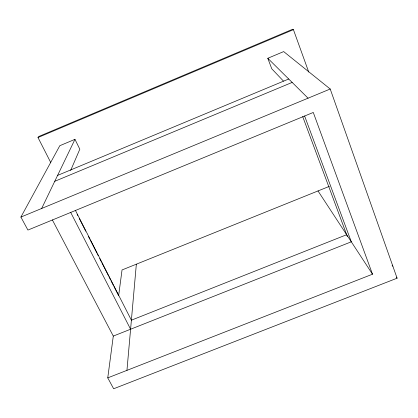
<?xml version="1.0" encoding="UTF-8"?>
<svg xmlns="http://www.w3.org/2000/svg" width="418" height="418" viewBox="0 0 418 418"><rect width="100%" height="100%" fill="white"/><g stroke="black" fill="none" stroke-linecap="round" stroke-linejoin="round"><path stroke-width="0.63" d="M126.952 370.358L136.346 264.186M283.461 81.092L271.768 68.792L267.792 58.28L283.681 51.597L330.215 89.013L397.1 278.2L113.649 388.766L107.76 377.872L113.294 336.082L52.365 219.905M118.618 295.834L122.04 269.955L329.374 186.355M70.642 170.466L79.822 149.216L74.968 139.335L59.805 145.704L20.9 217.073L27.922 230.072L313.281 112.452L372.501 274.208L107.76 377.872M41.659 208.483L74.968 139.335M50.75 162.539L37.996 137.527L38.681 136.534L292.694 29.234L293.42 29.652L308.724 72.032M37.996 137.527L293.42 29.652M57.59 175.403L288.713 79.012M54.748 181.313L292.156 82.424M20.9 217.073L330.215 89.013M346.658 234.712L131.388 320.193L75.355 210.259M113.294 336.082L351.303 241.808L304.612 115.995M267.792 58.28L308.061 98.183M392.105 265.195L392.868 266.229M396.337 277.144L397.1 278.2M318.009 190.937L372.501 274.208M70.621 212.276L130.588 329.232M77.142 214.314L77.738 215.474M79.221 218.384L85.742 231.18M88.412 236.416L89.896 239.326M90.492 240.486L97.013 253.282M97.608 254.447L98.199 255.612M99.683 258.517L101.166 261.428M101.762 262.593L108.283 275.389M108.879 276.554L110.362 279.459M110.953 280.624L113.325 285.275M113.921 286.44L118.367 295.165M302.7 116.591L347.321 236.489"/></g></svg>
